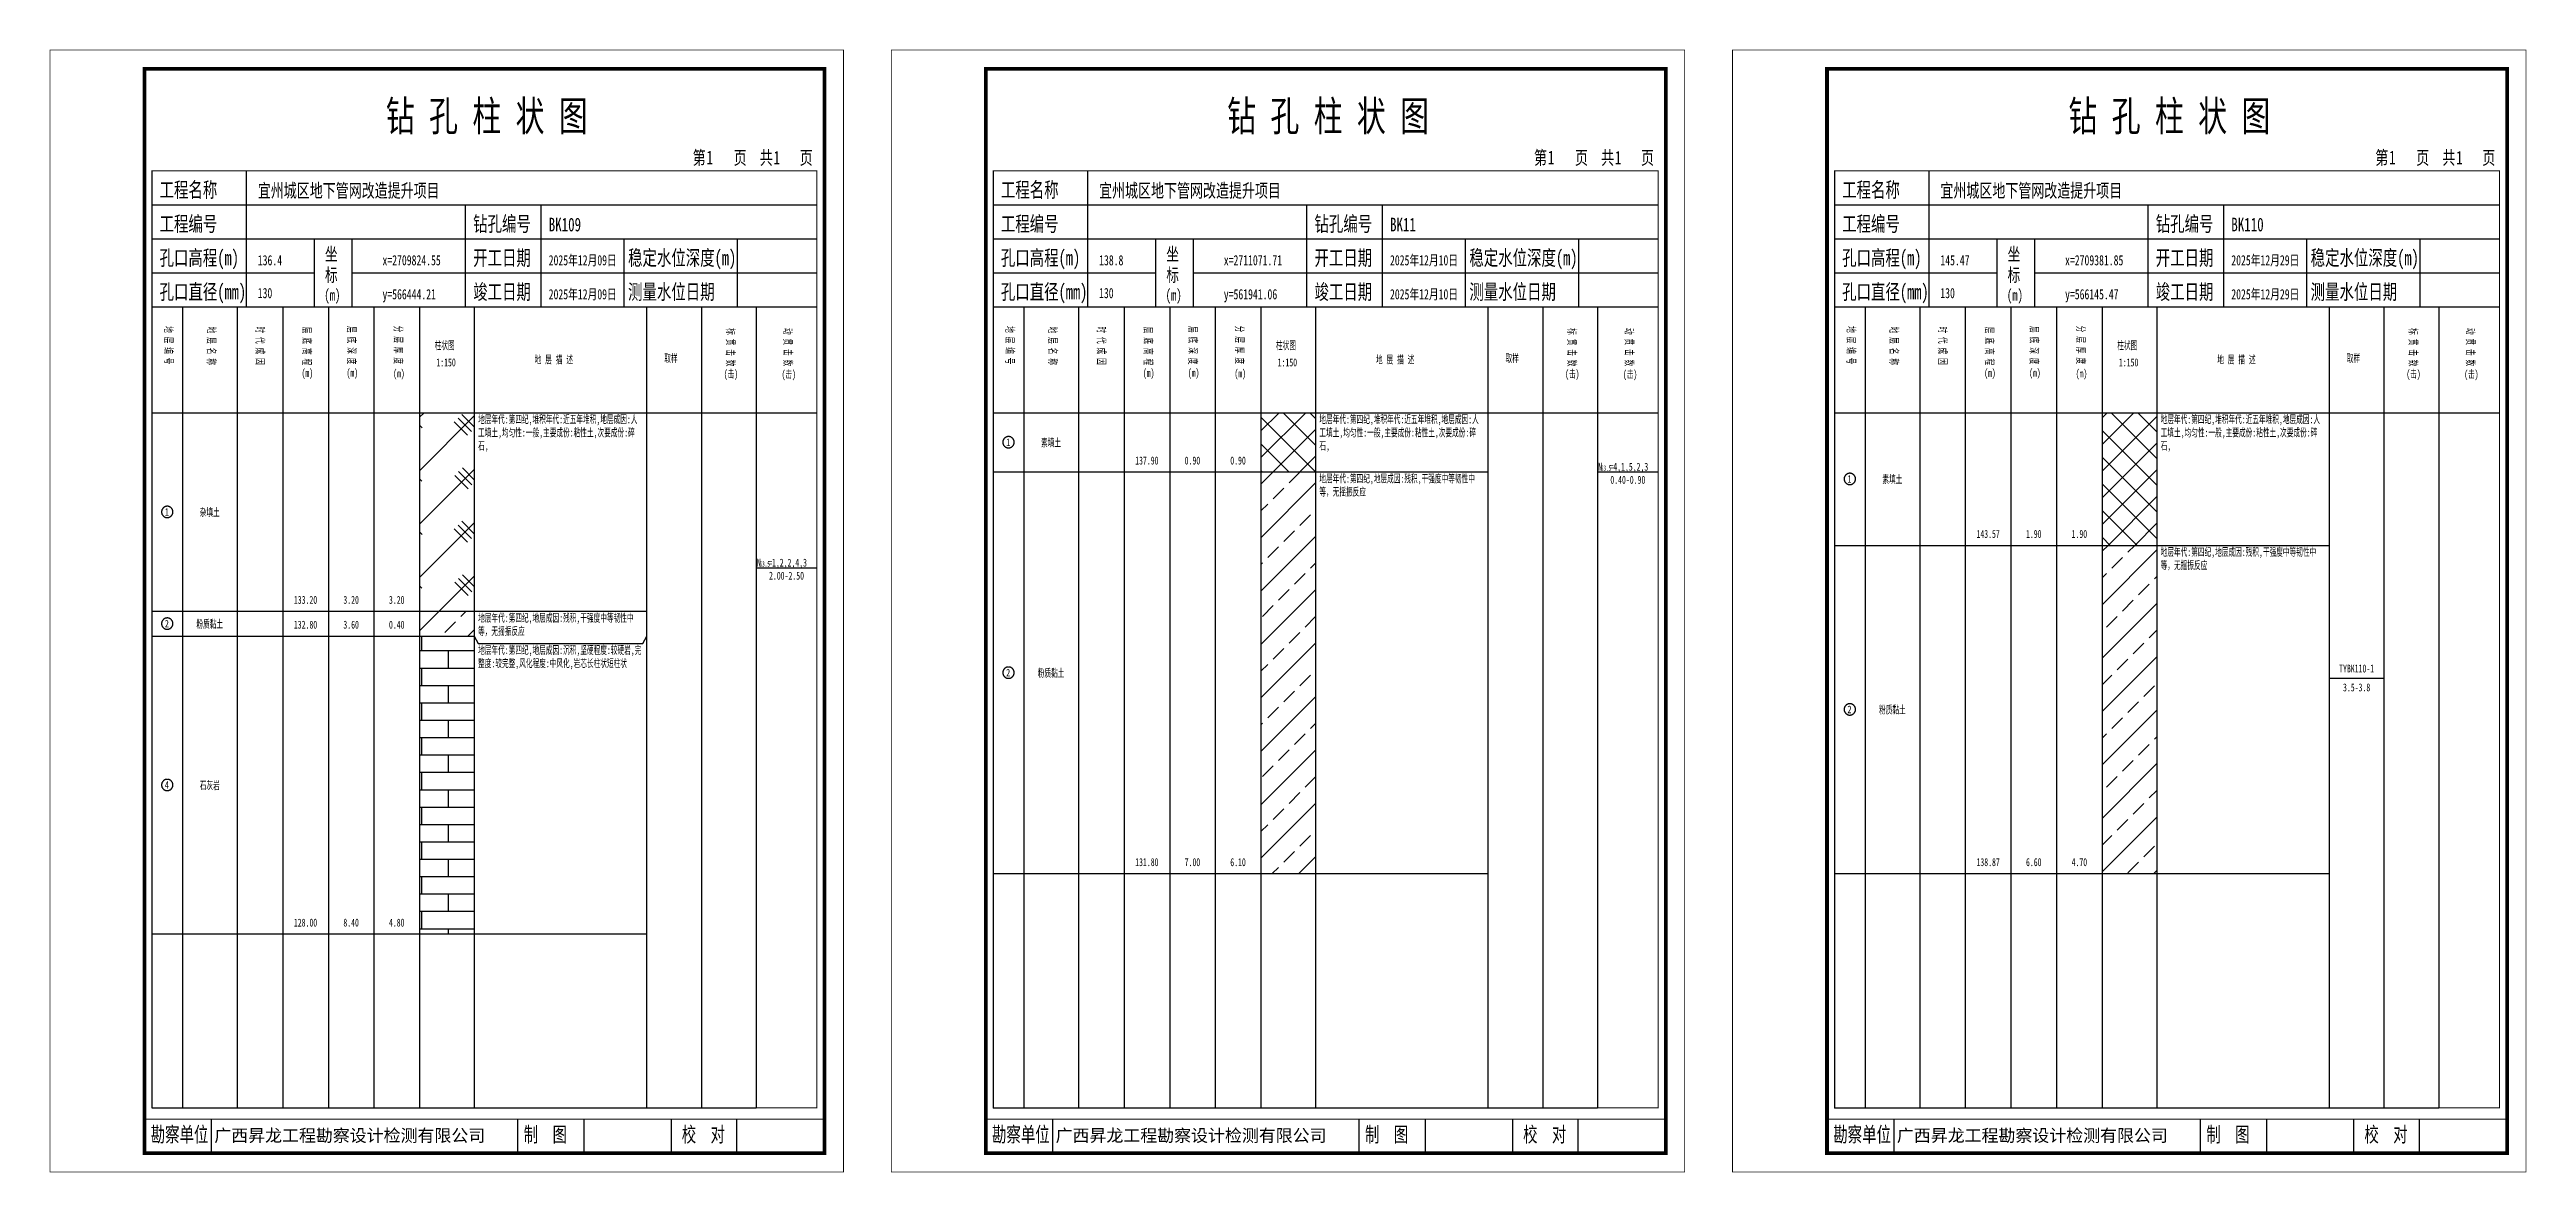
# Model space of a CAD drawing. Header units: millimetres. Extents: x 0 to 2711117, y 0 to 567555.
# Drawn here: x 2449 to 3105, y 0 to 297 of the extents above; entities that cross this region are included whole.
import ezdxf
from ezdxf.enums import TextEntityAlignment as Align

# ---------------------------------------------------------------- set-up
doc = ezdxf.new("R2010")
doc.units = ezdxf.units.MM
doc.layers.add('GICAD_POU_TEXTS', color=7, linetype='Continuous')
doc.layers.add('勘察点图例', color=7, linetype='Continuous')
doc.styles.add('HEAD_FONT', font='simfang.ttf', dxfattribs={"width": 0.6})
doc.styles.add('HEAD_FONT2', font='simfang.ttf', dxfattribs={"width": 0.6})
doc.styles.add('HT', font='simhei.ttf')
doc.styles.add('LZ_FONT', font='simfang.ttf', dxfattribs={"width": 0.7, "height": 8})
doc.styles.add('成果图图块', font='simfang.ttf', dxfattribs={"height": 2.5})
doc.styles.add('成果图表体', font='simfang.ttf', dxfattribs={"width": 0.6, "height": 2.1})
pattern_1 = [(45, (0, 0), (-7.071068, 7.071068), []), (45, (7.071, 0), (-7.071068, 7.071068), [4, -2])]
pattern_2 = [(45, (0, 0), (-3.535534, 3.535534), []), (135, (0, 0), (-3.535534, -3.535534), [])]

# ---------------------------------------------------------------- blocks, each defined once
blk = doc.blocks.new('BK109')
for p, q in [((52, 229), (52, 265)), ((27, 256), (203, 256)), ((110, 229), (110, 256)), ((130, 229), (130, 256)), ((27, 247), (203, 247)), ((70, 229), (70, 247)), ((80, 229), (80, 247)), ((152, 229), (152, 247)), ((182, 229), (182, 247)), ((27, 238), (70, 238)), ((80, 238), (203, 238)), ((27, 229), (35.05, 229)), ((35.05, 229), (35.05, 17)), ((35.05, 229), (49.53, 229)), ((49.53, 229), (49.53, 17)), ((49.53, 229), (61.6, 229)), ((61.6, 229), (61.6, 17)), ((61.6, 229), (73.68, 229)), ((73.68, 229), (73.68, 17)), ((73.68, 229), (85.75, 229)), ((85.75, 229), (85.75, 17)), ((85.75, 229), (97.82, 229)), ((97.82, 229), (97.82, 17)), ((97.82, 229), (112.3, 229)), ((112.3, 229), (112.3, 17)), ((112.3, 229), (157.93, 229)), ((157.93, 229), (157.93, 17)), ((157.93, 229), (172.42, 229)), ((172.42, 229), (172.42, 17)), ((172.42, 229), (186.9, 229)), ((186.9, 229), (186.9, 17)), ((186.9, 229), (203, 229)), ((27, 201), (203, 201)), ((27, 17), (35.05, 17)), ((35.05, 17), (49.53, 17)), ((42.74, 4.95), (42.74, 13.95)), ((42.74, 4.95), (42.74, 13.95)), ((49.53, 17), (61.6, 17)), ((61.6, 17), (73.68, 17)), ((73.68, 17), (85.75, 17)), ((85.75, 17), (97.82, 17)), ((97.82, 17), (112.3, 17)), ((112.3, 17), (157.93, 17)), ((123.83, 4.95), (123.83, 13.95)), ((141.38, 4.95), (141.38, 13.95)), ((157.93, 17), (172.42, 17)), ((164.48, 4.95), (164.48, 13.95)), ((172.42, 17), (186.9, 17)), ((181.84, 4.95), (181.84, 13.95)), ((181.84, 4.95), (181.84, 13.95))]:
    blk.add_line(p, q)
for points, const_width in [([(0, 0), (210, 0), (210, 297), (0, 297)], 0.25), ([(25, 5), (205, 5), (205, 292), (25, 292)], 1), ([(27, 265), (203, 265), (203, 17), (27, 17)], 0.3)]:
    blk.add_lwpolyline(points, close=True, dxfattribs=dict(const_width=const_width))
at = {"const_width": 0.3}
for points in [[(27, 229), (203, 229)], [(25, 14), (205, 14)]]:
    blk.add_lwpolyline(points, dxfattribs=at)
at = {"style": 'LZ_FONT', "width": 0.7}
for s, height, p in [('钻 孔 柱 状 图', 8, (88.9, 275.54)), ('第', 3.6, (170.12, 266.7)), ('1', 3.6, (173.78, 266.75)), ('页', 3.6, (180.96, 266.7)), ('共', 3.6, (187.88, 266.7)), ('1', 3.6, (191.54, 266.7)), ('页', 3.6, (198.44, 266.7)), ('工程名称', 4, (29, 258)), ('宜州城区地下管网改造提升项目', 3.6, (55, 258)), ('工程编号', 4, (29, 249)), ('钻孔编号', 4, (112, 249)), ('BK109', 3.6, (132, 249)), ('孔口高程(m)', 4, (29, 240)), ('136.4', 2.7, (55, 240)), ('坐', 3.5, (72.79, 241.24)), ('x=2709824.55', 2.7, (88, 240)), ('开工日期', 4, (112, 240)), ('2025年12月09日', 2.7, (132, 240)), ('稳定水位深度(m)', 4, (153, 240)), ('标', 3.5, (72.79, 235.7)), ('孔口直径(mm)', 4, (29, 231)), ('130', 2.7, (54.98, 231.31)), ('(m) ', 3, (72.59, 230.65)), ('y=566444.21', 2.7, (88, 231)), ('竣工日期', 4, (112, 231)), ('2025年12月09日', 2.7, (132, 231)), ('测量水位日期', 4, (153, 231)), ('勘察单位', 4, (26.65, 7.95)), ('制  图', 4, (125.4, 7.95)), ('校  对', 4, (167.22, 7.95))]:
    blk.add_text(s, height=height, dxfattribs=at).set_placement(p)
at = {"style": 'HT'}
blk.add_text('广西昇龙工程勘察设计检测有限公司', height=3.2865, dxfattribs=at).set_placement((43.48, 8.02))
at = {"char_height": 2.1, "width": 22.806, "attachment_point": 1, "rotation": 270, "style": 'HEAD_FONT'}
for s, insert in [('地 层 编 号', (32.46, 223.92)), ('地 层 名 称', (43.79, 223.76)), ('时 代 成 因', (56.67, 223.83)), ('层 底 高 程', (69.07, 223.71)), ('层 底 深 度', (80.9, 223.91)), ('分 层 厚 度', (93.26, 224.01)), ('标 贯 击 数', (181.21, 223.37)), ('动 贯 击 数', (196.38, 223.43))]:
    blk.add_mtext(s, dxfattribs=dict(at, insert=insert))
at = {"char_height": 2.1, "attachment_point": 1}
for s, insert, width, style in [('柱状图', (101.82, 219.87), 7.855, 'HEAD_FONT2'), ('地 层 描 述', (128.29, 216.11), 22.0781, 'HEAD_FONT2'), ('取样', (162.58, 216.44), 7.855, 'HEAD_FONT2'), ('(m)', (66.58, 212.56), 4.7944, 'HEAD_FONT'), ('(m)', (78.47, 212.61), 4.7944, 'HEAD_FONT'), ('(m)', (90.81, 212.43), 4.7944, 'HEAD_FONT'), ('1:150', (102.26, 215.36), 6.9223, 'HEAD_FONT2'), ('(击)', (178.33, 212.31), 7.855, 'HEAD_FONT2'), ('(击)', (193.64, 212.22), 7.855, 'HEAD_FONT2')]:
    blk.add_mtext(s, dxfattribs=dict(at, insert=insert, width=width, style=style))
blk = doc.blocks.new('BK109_0')
at = {"color": 7}
blk.add_polyline3d([(-1.5, 0.02, 0), (-1.5, -0.06, 0), (-1.49, -0.13, 0), (-1.48, -0.2, 0), (-1.47, -0.28, 0), (-1.46, -0.35, 0), (-1.44, -0.42, 0), (-1.41, -0.49, 0), (-1.39, -0.56, 0), (-1.36, -0.63, 0), (-1.32, -0.69, 0), (-1.29, -0.76, 0), (-1.25, -0.82, 0), (-1.2, -0.88, 0), (-1.16, -0.94, 0), (-1.11, -0.99, 0), (-1.06, -1.04, 0), (-1.01, -1.1, 0), (-0.95, -1.14, 0), (-0.89, -1.19, 0), (-0.83, -1.23, 0), (-0.77, -1.27, 0), (-0.71, -1.31, 0), (-0.64, -1.34, 0), (-0.57, -1.37, 0), (-0.51, -1.4, 0), (-0.44, -1.42, 0), (-0.36, -1.44, 0), (-0.29, -1.46, 0), (-0.22, -1.47, 0), (-0.15, -1.48, 0), (-0.07, -1.48, 0), (0, -1.48, 0), (0.07, -1.48, 0), (0.15, -1.48, 0), (0.22, -1.47, 0), (0.29, -1.46, 0), (0.36, -1.44, 0), (0.44, -1.42, 0), (0.51, -1.4, 0), (0.57, -1.37, 0), (0.64, -1.34, 0), (0.71, -1.31, 0), (0.77, -1.27, 0), (0.83, -1.23, 0), (0.89, -1.19, 0), (0.95, -1.14, 0), (1.01, -1.1, 0), (1.06, -1.04, 0), (1.11, -0.99, 0), (1.16, -0.94, 0), (1.2, -0.88, 0), (1.25, -0.82, 0), (1.29, -0.76, 0), (1.32, -0.69, 0), (1.36, -0.63, 0), (1.39, -0.56, 0), (1.41, -0.49, 0), (1.44, -0.42, 0), (1.46, -0.35, 0), (1.47, -0.28, 0), (1.48, -0.2, 0), (1.49, -0.13, 0), (1.5, -0.06, 0), (1.5, 0.02, 0), (1.5, 0.09, 0), (1.49, 0.16, 0), (1.48, 0.24, 0), (1.47, 0.31, 0), (1.46, 0.38, 0), (1.44, 0.45, 0), (1.41, 0.52, 0), (1.39, 0.59, 0), (1.36, 0.66, 0), (1.32, 0.72, 0), (1.29, 0.79, 0), (1.25, 0.85, 0), (1.2, 0.91, 0), (1.16, 0.97, 0), (1.11, 1.02, 0), (1.06, 1.08, 0), (1.01, 1.13, 0), (0.95, 1.18, 0), (0.89, 1.22, 0), (0.83, 1.26, 0), (0.77, 1.3, 0), (0.71, 1.34, 0), (0.64, 1.37, 0), (0.57, 1.4, 0), (0.51, 1.43, 0), (0.44, 1.45, 0), (0.36, 1.47, 0), (0.29, 1.49, 0), (0.22, 1.5, 0), (0.15, 1.51, 0), (0.07, 1.51, 0), (0, 1.52, 0), (-0.07, 1.51, 0), (-0.15, 1.51, 0), (-0.22, 1.5, 0), (-0.29, 1.49, 0), (-0.36, 1.47, 0), (-0.44, 1.45, 0), (-0.51, 1.43, 0), (-0.57, 1.4, 0), (-0.64, 1.37, 0), (-0.71, 1.34, 0), (-0.77, 1.3, 0), (-0.83, 1.26, 0), (-0.89, 1.22, 0), (-0.95, 1.18, 0), (-1.01, 1.13, 0), (-1.06, 1.08, 0), (-1.11, 1.02, 0), (-1.16, 0.97, 0), (-1.2, 0.91, 0), (-1.25, 0.85, 0), (-1.29, 0.79, 0), (-1.32, 0.72, 0), (-1.36, 0.66, 0), (-1.39, 0.59, 0), (-1.41, 0.52, 0), (-1.44, 0.45, 0), (-1.46, 0.38, 0), (-1.47, 0.31, 0), (-1.48, 0.24, 0), (-1.49, 0.16, 0), (-1.5, 0.09, 0), (-1.5, 0.02, 0)], dxfattribs=at)
at = {"layer": 'GICAD_POU_TEXTS', "color": 7, "style": '成果图图块', "width": 0.7}
blk.add_text('1', height=2, dxfattribs=at).set_placement((-0.09, -0.99), align=Align.CENTER)
blk = doc.blocks.new('BK109_1')
at = {"color": 7}
blk.add_polyline3d([(-1.5, 0.02, 0), (-1.5, -0.06, 0), (-1.49, -0.13, 0), (-1.48, -0.2, 0), (-1.47, -0.28, 0), (-1.46, -0.35, 0), (-1.44, -0.42, 0), (-1.41, -0.49, 0), (-1.39, -0.56, 0), (-1.36, -0.63, 0), (-1.32, -0.69, 0), (-1.29, -0.76, 0), (-1.25, -0.82, 0), (-1.2, -0.88, 0), (-1.16, -0.94, 0), (-1.11, -0.99, 0), (-1.06, -1.04, 0), (-1.01, -1.1, 0), (-0.95, -1.14, 0), (-0.89, -1.19, 0), (-0.83, -1.23, 0), (-0.77, -1.27, 0), (-0.71, -1.31, 0), (-0.64, -1.34, 0), (-0.57, -1.37, 0), (-0.51, -1.4, 0), (-0.44, -1.42, 0), (-0.36, -1.44, 0), (-0.29, -1.46, 0), (-0.22, -1.47, 0), (-0.15, -1.48, 0), (-0.07, -1.48, 0), (0, -1.48, 0), (0.07, -1.48, 0), (0.15, -1.48, 0), (0.22, -1.47, 0), (0.29, -1.46, 0), (0.36, -1.44, 0), (0.44, -1.42, 0), (0.51, -1.4, 0), (0.57, -1.37, 0), (0.64, -1.34, 0), (0.71, -1.31, 0), (0.77, -1.27, 0), (0.83, -1.23, 0), (0.89, -1.19, 0), (0.95, -1.14, 0), (1.01, -1.1, 0), (1.06, -1.04, 0), (1.11, -0.99, 0), (1.16, -0.94, 0), (1.2, -0.88, 0), (1.25, -0.82, 0), (1.29, -0.76, 0), (1.32, -0.69, 0), (1.36, -0.63, 0), (1.39, -0.56, 0), (1.41, -0.49, 0), (1.44, -0.42, 0), (1.46, -0.35, 0), (1.47, -0.28, 0), (1.48, -0.2, 0), (1.49, -0.13, 0), (1.5, -0.06, 0), (1.5, 0.02, 0), (1.5, 0.09, 0), (1.49, 0.16, 0), (1.48, 0.24, 0), (1.47, 0.31, 0), (1.46, 0.38, 0), (1.44, 0.45, 0), (1.41, 0.52, 0), (1.39, 0.59, 0), (1.36, 0.66, 0), (1.32, 0.72, 0), (1.29, 0.79, 0), (1.25, 0.85, 0), (1.2, 0.91, 0), (1.16, 0.97, 0), (1.11, 1.02, 0), (1.06, 1.08, 0), (1.01, 1.13, 0), (0.95, 1.18, 0), (0.89, 1.22, 0), (0.83, 1.26, 0), (0.77, 1.3, 0), (0.71, 1.34, 0), (0.64, 1.37, 0), (0.57, 1.4, 0), (0.51, 1.43, 0), (0.44, 1.45, 0), (0.36, 1.47, 0), (0.29, 1.49, 0), (0.22, 1.5, 0), (0.15, 1.51, 0), (0.07, 1.51, 0), (0, 1.52, 0), (-0.07, 1.51, 0), (-0.15, 1.51, 0), (-0.22, 1.5, 0), (-0.29, 1.49, 0), (-0.36, 1.47, 0), (-0.44, 1.45, 0), (-0.51, 1.43, 0), (-0.57, 1.4, 0), (-0.64, 1.37, 0), (-0.71, 1.34, 0), (-0.77, 1.3, 0), (-0.83, 1.26, 0), (-0.89, 1.22, 0), (-0.95, 1.18, 0), (-1.01, 1.13, 0), (-1.06, 1.08, 0), (-1.11, 1.02, 0), (-1.16, 0.97, 0), (-1.2, 0.91, 0), (-1.25, 0.85, 0), (-1.29, 0.79, 0), (-1.32, 0.72, 0), (-1.36, 0.66, 0), (-1.39, 0.59, 0), (-1.41, 0.52, 0), (-1.44, 0.45, 0), (-1.46, 0.38, 0), (-1.47, 0.31, 0), (-1.48, 0.24, 0), (-1.49, 0.16, 0), (-1.5, 0.09, 0), (-1.5, 0.02, 0)], dxfattribs=at)
at = {"layer": 'GICAD_POU_TEXTS', "color": 7, "style": '成果图图块', "width": 0.7}
blk.add_text('2', height=2, dxfattribs=at).set_placement((-0.09, -0.99), align=Align.CENTER)
blk = doc.blocks.new('BK109_2')
at = {"color": 7}
blk.add_polyline3d([(-1.5, 0.02, 0), (-1.5, -0.06, 0), (-1.49, -0.13, 0), (-1.48, -0.2, 0), (-1.47, -0.28, 0), (-1.46, -0.35, 0), (-1.44, -0.42, 0), (-1.41, -0.49, 0), (-1.39, -0.56, 0), (-1.36, -0.63, 0), (-1.32, -0.69, 0), (-1.29, -0.76, 0), (-1.25, -0.82, 0), (-1.2, -0.88, 0), (-1.16, -0.94, 0), (-1.11, -0.99, 0), (-1.06, -1.04, 0), (-1.01, -1.1, 0), (-0.95, -1.14, 0), (-0.89, -1.19, 0), (-0.83, -1.23, 0), (-0.77, -1.27, 0), (-0.71, -1.31, 0), (-0.64, -1.34, 0), (-0.57, -1.37, 0), (-0.51, -1.4, 0), (-0.44, -1.42, 0), (-0.36, -1.44, 0), (-0.29, -1.46, 0), (-0.22, -1.47, 0), (-0.15, -1.48, 0), (-0.07, -1.48, 0), (0, -1.48, 0), (0.07, -1.48, 0), (0.15, -1.48, 0), (0.22, -1.47, 0), (0.29, -1.46, 0), (0.36, -1.44, 0), (0.44, -1.42, 0), (0.51, -1.4, 0), (0.57, -1.37, 0), (0.64, -1.34, 0), (0.71, -1.31, 0), (0.77, -1.27, 0), (0.83, -1.23, 0), (0.89, -1.19, 0), (0.95, -1.14, 0), (1.01, -1.1, 0), (1.06, -1.04, 0), (1.11, -0.99, 0), (1.16, -0.94, 0), (1.2, -0.88, 0), (1.25, -0.82, 0), (1.29, -0.76, 0), (1.32, -0.69, 0), (1.36, -0.63, 0), (1.39, -0.56, 0), (1.41, -0.49, 0), (1.44, -0.42, 0), (1.46, -0.35, 0), (1.47, -0.28, 0), (1.48, -0.2, 0), (1.49, -0.13, 0), (1.5, -0.06, 0), (1.5, 0.02, 0), (1.5, 0.09, 0), (1.49, 0.16, 0), (1.48, 0.24, 0), (1.47, 0.31, 0), (1.46, 0.38, 0), (1.44, 0.45, 0), (1.41, 0.52, 0), (1.39, 0.59, 0), (1.36, 0.66, 0), (1.32, 0.72, 0), (1.29, 0.79, 0), (1.25, 0.85, 0), (1.2, 0.91, 0), (1.16, 0.97, 0), (1.11, 1.02, 0), (1.06, 1.08, 0), (1.01, 1.13, 0), (0.95, 1.18, 0), (0.89, 1.22, 0), (0.83, 1.26, 0), (0.77, 1.3, 0), (0.71, 1.34, 0), (0.64, 1.37, 0), (0.57, 1.4, 0), (0.51, 1.43, 0), (0.44, 1.45, 0), (0.36, 1.47, 0), (0.29, 1.49, 0), (0.22, 1.5, 0), (0.15, 1.51, 0), (0.07, 1.51, 0), (0, 1.52, 0), (-0.07, 1.51, 0), (-0.15, 1.51, 0), (-0.22, 1.5, 0), (-0.29, 1.49, 0), (-0.36, 1.47, 0), (-0.44, 1.45, 0), (-0.51, 1.43, 0), (-0.57, 1.4, 0), (-0.64, 1.37, 0), (-0.71, 1.34, 0), (-0.77, 1.3, 0), (-0.83, 1.26, 0), (-0.89, 1.22, 0), (-0.95, 1.18, 0), (-1.01, 1.13, 0), (-1.06, 1.08, 0), (-1.11, 1.02, 0), (-1.16, 0.97, 0), (-1.2, 0.91, 0), (-1.25, 0.85, 0), (-1.29, 0.79, 0), (-1.32, 0.72, 0), (-1.36, 0.66, 0), (-1.39, 0.59, 0), (-1.41, 0.52, 0), (-1.44, 0.45, 0), (-1.46, 0.38, 0), (-1.47, 0.31, 0), (-1.48, 0.24, 0), (-1.49, 0.16, 0), (-1.5, 0.09, 0), (-1.5, 0.02, 0)], dxfattribs=at)
at = {"layer": 'GICAD_POU_TEXTS', "color": 7, "style": '成果图图块', "width": 0.7}
blk.add_text('4', height=2, dxfattribs=at).set_placement((-0.09, -0.99), align=Align.CENTER)
blk = doc.blocks.new('BK11')
for p, q in [((52, 229), (52, 265)), ((27, 256), (203, 256)), ((110, 229), (110, 256)), ((130, 229), (130, 256)), ((27, 247), (203, 247)), ((70, 229), (70, 247)), ((80, 229), (80, 247)), ((152, 229), (152, 247)), ((182, 229), (182, 247)), ((27, 238), (70, 238)), ((80, 238), (203, 238)), ((27, 229), (35.05, 229)), ((35.05, 229), (35.05, 17)), ((35.05, 229), (49.53, 229)), ((49.53, 229), (49.53, 17)), ((49.53, 229), (61.6, 229)), ((61.6, 229), (61.6, 17)), ((61.6, 229), (73.68, 229)), ((73.68, 229), (73.68, 17)), ((73.68, 229), (85.75, 229)), ((85.75, 229), (85.75, 17)), ((85.75, 229), (97.82, 229)), ((97.82, 229), (97.82, 17)), ((97.82, 229), (112.3, 229)), ((112.3, 229), (112.3, 17)), ((112.3, 229), (157.93, 229)), ((157.93, 229), (157.93, 17)), ((157.93, 229), (172.42, 229)), ((172.42, 229), (172.42, 17)), ((172.42, 229), (186.9, 229)), ((186.9, 229), (186.9, 17)), ((186.9, 229), (203, 229)), ((27, 201), (203, 201)), ((27, 17), (35.05, 17)), ((35.05, 17), (49.53, 17)), ((42.74, 4.95), (42.74, 13.95)), ((42.74, 4.95), (42.74, 13.95)), ((49.53, 17), (61.6, 17)), ((61.6, 17), (73.68, 17)), ((73.68, 17), (85.75, 17)), ((85.75, 17), (97.82, 17)), ((97.82, 17), (112.3, 17)), ((112.3, 17), (157.93, 17)), ((123.83, 4.95), (123.83, 13.95)), ((141.38, 4.95), (141.38, 13.95)), ((157.93, 17), (172.42, 17)), ((164.48, 4.95), (164.48, 13.95)), ((172.42, 17), (186.9, 17)), ((181.84, 4.95), (181.84, 13.95)), ((181.84, 4.95), (181.84, 13.95))]:
    blk.add_line(p, q)
for points, const_width in [([(0, 0), (210, 0), (210, 297), (0, 297)], 0.25), ([(25, 5), (205, 5), (205, 292), (25, 292)], 1), ([(27, 265), (203, 265), (203, 17), (27, 17)], 0.3)]:
    blk.add_lwpolyline(points, close=True, dxfattribs=dict(const_width=const_width))
at = {"const_width": 0.3}
for points in [[(27, 229), (203, 229)], [(25, 14), (205, 14)]]:
    blk.add_lwpolyline(points, dxfattribs=at)
at = {"style": 'LZ_FONT', "width": 0.7}
for s, height, p in [('钻 孔 柱 状 图', 8, (88.9, 275.54)), ('第', 3.6, (170.12, 266.7)), ('1', 3.6, (173.78, 266.75)), ('页', 3.6, (180.96, 266.7)), ('共', 3.6, (187.88, 266.7)), ('1', 3.6, (191.54, 266.7)), ('页', 3.6, (198.44, 266.7)), ('工程名称', 4, (29, 258)), ('宜州城区地下管网改造提升项目', 3.6, (55, 258)), ('工程编号', 4, (29, 249)), ('钻孔编号', 4, (112, 249)), ('BK11', 3.6, (132, 249)), ('孔口高程(m)', 4, (29, 240)), ('138.8', 2.7, (55, 240)), ('坐', 3.5, (72.79, 241.24)), ('x=2711071.71', 2.7, (88, 240)), ('开工日期', 4, (112, 240)), ('2025年12月10日', 2.7, (132, 240)), ('稳定水位深度(m)', 4, (153, 240)), ('标', 3.5, (72.79, 235.7)), ('孔口直径(mm)', 4, (29, 231)), ('130', 2.7, (54.98, 231.31)), ('(m) ', 3, (72.59, 230.65)), ('y=561941.06', 2.7, (88, 231)), ('竣工日期', 4, (112, 231)), ('2025年12月10日', 2.7, (132, 231)), ('测量水位日期', 4, (153, 231)), ('勘察单位', 4, (26.65, 7.95)), ('制  图', 4, (125.4, 7.95)), ('校  对', 4, (167.22, 7.95))]:
    blk.add_text(s, height=height, dxfattribs=at).set_placement(p)
at = {"style": 'HT'}
blk.add_text('广西昇龙工程勘察设计检测有限公司', height=3.2865, dxfattribs=at).set_placement((43.48, 8.02))
at = {"char_height": 2.1, "width": 22.806, "attachment_point": 1, "rotation": 270, "style": 'HEAD_FONT'}
for s, insert in [('地 层 编 号', (32.46, 223.92)), ('地 层 名 称', (43.79, 223.76)), ('时 代 成 因', (56.67, 223.83)), ('层 底 高 程', (69.07, 223.71)), ('层 底 深 度', (80.9, 223.91)), ('分 层 厚 度', (93.26, 224.01)), ('标 贯 击 数', (181.21, 223.37)), ('动 贯 击 数', (196.38, 223.43))]:
    blk.add_mtext(s, dxfattribs=dict(at, insert=insert))
at = {"char_height": 2.1, "attachment_point": 1}
for s, insert, width, style in [('柱状图', (101.82, 219.87), 7.855, 'HEAD_FONT2'), ('地 层 描 述', (128.29, 216.11), 22.0781, 'HEAD_FONT2'), ('取样', (162.58, 216.44), 7.855, 'HEAD_FONT2'), ('(m)', (66.58, 212.56), 4.7944, 'HEAD_FONT'), ('(m)', (78.47, 212.61), 4.7944, 'HEAD_FONT'), ('(m)', (90.81, 212.43), 4.7944, 'HEAD_FONT'), ('1:150', (102.26, 215.36), 6.9223, 'HEAD_FONT2'), ('(击)', (178.33, 212.31), 7.855, 'HEAD_FONT2'), ('(击)', (193.64, 212.22), 7.855, 'HEAD_FONT2')]:
    blk.add_mtext(s, dxfattribs=dict(at, insert=insert, width=width, style=style))
blk = doc.blocks.new('BK11_0')
at = {"color": 7}
blk.add_polyline3d([(-1.5, 0.02, 0), (-1.5, -0.06, 0), (-1.49, -0.13, 0), (-1.48, -0.2, 0), (-1.47, -0.28, 0), (-1.46, -0.35, 0), (-1.44, -0.42, 0), (-1.41, -0.49, 0), (-1.39, -0.56, 0), (-1.36, -0.63, 0), (-1.32, -0.69, 0), (-1.29, -0.76, 0), (-1.25, -0.82, 0), (-1.2, -0.88, 0), (-1.16, -0.94, 0), (-1.11, -0.99, 0), (-1.06, -1.04, 0), (-1.01, -1.1, 0), (-0.95, -1.14, 0), (-0.89, -1.19, 0), (-0.83, -1.23, 0), (-0.77, -1.27, 0), (-0.71, -1.31, 0), (-0.64, -1.34, 0), (-0.57, -1.37, 0), (-0.51, -1.4, 0), (-0.44, -1.42, 0), (-0.36, -1.44, 0), (-0.29, -1.46, 0), (-0.22, -1.47, 0), (-0.15, -1.48, 0), (-0.07, -1.48, 0), (0, -1.48, 0), (0.07, -1.48, 0), (0.15, -1.48, 0), (0.22, -1.47, 0), (0.29, -1.46, 0), (0.36, -1.44, 0), (0.44, -1.42, 0), (0.51, -1.4, 0), (0.57, -1.37, 0), (0.64, -1.34, 0), (0.71, -1.31, 0), (0.77, -1.27, 0), (0.83, -1.23, 0), (0.89, -1.19, 0), (0.95, -1.14, 0), (1.01, -1.1, 0), (1.06, -1.04, 0), (1.11, -0.99, 0), (1.16, -0.94, 0), (1.2, -0.88, 0), (1.25, -0.82, 0), (1.29, -0.76, 0), (1.32, -0.69, 0), (1.36, -0.63, 0), (1.39, -0.56, 0), (1.41, -0.49, 0), (1.44, -0.42, 0), (1.46, -0.35, 0), (1.47, -0.28, 0), (1.48, -0.2, 0), (1.49, -0.13, 0), (1.5, -0.06, 0), (1.5, 0.02, 0), (1.5, 0.09, 0), (1.49, 0.16, 0), (1.48, 0.24, 0), (1.47, 0.31, 0), (1.46, 0.38, 0), (1.44, 0.45, 0), (1.41, 0.52, 0), (1.39, 0.59, 0), (1.36, 0.66, 0), (1.32, 0.72, 0), (1.29, 0.79, 0), (1.25, 0.85, 0), (1.2, 0.91, 0), (1.16, 0.97, 0), (1.11, 1.02, 0), (1.06, 1.08, 0), (1.01, 1.13, 0), (0.95, 1.18, 0), (0.89, 1.22, 0), (0.83, 1.26, 0), (0.77, 1.3, 0), (0.71, 1.34, 0), (0.64, 1.37, 0), (0.57, 1.4, 0), (0.51, 1.43, 0), (0.44, 1.45, 0), (0.36, 1.47, 0), (0.29, 1.49, 0), (0.22, 1.5, 0), (0.15, 1.51, 0), (0.07, 1.51, 0), (0, 1.52, 0), (-0.07, 1.51, 0), (-0.15, 1.51, 0), (-0.22, 1.5, 0), (-0.29, 1.49, 0), (-0.36, 1.47, 0), (-0.44, 1.45, 0), (-0.51, 1.43, 0), (-0.57, 1.4, 0), (-0.64, 1.37, 0), (-0.71, 1.34, 0), (-0.77, 1.3, 0), (-0.83, 1.26, 0), (-0.89, 1.22, 0), (-0.95, 1.18, 0), (-1.01, 1.13, 0), (-1.06, 1.08, 0), (-1.11, 1.02, 0), (-1.16, 0.97, 0), (-1.2, 0.91, 0), (-1.25, 0.85, 0), (-1.29, 0.79, 0), (-1.32, 0.72, 0), (-1.36, 0.66, 0), (-1.39, 0.59, 0), (-1.41, 0.52, 0), (-1.44, 0.45, 0), (-1.46, 0.38, 0), (-1.47, 0.31, 0), (-1.48, 0.24, 0), (-1.49, 0.16, 0), (-1.5, 0.09, 0), (-1.5, 0.02, 0)], dxfattribs=at)
at = {"layer": 'GICAD_POU_TEXTS', "color": 7, "style": '成果图图块', "width": 0.7}
blk.add_text('1', height=2, dxfattribs=at).set_placement((-0.09, -0.99), align=Align.CENTER)
blk = doc.blocks.new('BK11_1')
at = {"color": 7}
blk.add_polyline3d([(-1.5, 0.02, 0), (-1.5, -0.06, 0), (-1.49, -0.13, 0), (-1.48, -0.2, 0), (-1.47, -0.28, 0), (-1.46, -0.35, 0), (-1.44, -0.42, 0), (-1.41, -0.49, 0), (-1.39, -0.56, 0), (-1.36, -0.63, 0), (-1.32, -0.69, 0), (-1.29, -0.76, 0), (-1.25, -0.82, 0), (-1.2, -0.88, 0), (-1.16, -0.94, 0), (-1.11, -0.99, 0), (-1.06, -1.04, 0), (-1.01, -1.1, 0), (-0.95, -1.14, 0), (-0.89, -1.19, 0), (-0.83, -1.23, 0), (-0.77, -1.27, 0), (-0.71, -1.31, 0), (-0.64, -1.34, 0), (-0.57, -1.37, 0), (-0.51, -1.4, 0), (-0.44, -1.42, 0), (-0.36, -1.44, 0), (-0.29, -1.46, 0), (-0.22, -1.47, 0), (-0.15, -1.48, 0), (-0.07, -1.48, 0), (0, -1.48, 0), (0.07, -1.48, 0), (0.15, -1.48, 0), (0.22, -1.47, 0), (0.29, -1.46, 0), (0.36, -1.44, 0), (0.44, -1.42, 0), (0.51, -1.4, 0), (0.57, -1.37, 0), (0.64, -1.34, 0), (0.71, -1.31, 0), (0.77, -1.27, 0), (0.83, -1.23, 0), (0.89, -1.19, 0), (0.95, -1.14, 0), (1.01, -1.1, 0), (1.06, -1.04, 0), (1.11, -0.99, 0), (1.16, -0.94, 0), (1.2, -0.88, 0), (1.25, -0.82, 0), (1.29, -0.76, 0), (1.32, -0.69, 0), (1.36, -0.63, 0), (1.39, -0.56, 0), (1.41, -0.49, 0), (1.44, -0.42, 0), (1.46, -0.35, 0), (1.47, -0.28, 0), (1.48, -0.2, 0), (1.49, -0.13, 0), (1.5, -0.06, 0), (1.5, 0.02, 0), (1.5, 0.09, 0), (1.49, 0.16, 0), (1.48, 0.24, 0), (1.47, 0.31, 0), (1.46, 0.38, 0), (1.44, 0.45, 0), (1.41, 0.52, 0), (1.39, 0.59, 0), (1.36, 0.66, 0), (1.32, 0.72, 0), (1.29, 0.79, 0), (1.25, 0.85, 0), (1.2, 0.91, 0), (1.16, 0.97, 0), (1.11, 1.02, 0), (1.06, 1.08, 0), (1.01, 1.13, 0), (0.95, 1.18, 0), (0.89, 1.22, 0), (0.83, 1.26, 0), (0.77, 1.3, 0), (0.71, 1.34, 0), (0.64, 1.37, 0), (0.57, 1.4, 0), (0.51, 1.43, 0), (0.44, 1.45, 0), (0.36, 1.47, 0), (0.29, 1.49, 0), (0.22, 1.5, 0), (0.15, 1.51, 0), (0.07, 1.51, 0), (0, 1.52, 0), (-0.07, 1.51, 0), (-0.15, 1.51, 0), (-0.22, 1.5, 0), (-0.29, 1.49, 0), (-0.36, 1.47, 0), (-0.44, 1.45, 0), (-0.51, 1.43, 0), (-0.57, 1.4, 0), (-0.64, 1.37, 0), (-0.71, 1.34, 0), (-0.77, 1.3, 0), (-0.83, 1.26, 0), (-0.89, 1.22, 0), (-0.95, 1.18, 0), (-1.01, 1.13, 0), (-1.06, 1.08, 0), (-1.11, 1.02, 0), (-1.16, 0.97, 0), (-1.2, 0.91, 0), (-1.25, 0.85, 0), (-1.29, 0.79, 0), (-1.32, 0.72, 0), (-1.36, 0.66, 0), (-1.39, 0.59, 0), (-1.41, 0.52, 0), (-1.44, 0.45, 0), (-1.46, 0.38, 0), (-1.47, 0.31, 0), (-1.48, 0.24, 0), (-1.49, 0.16, 0), (-1.5, 0.09, 0), (-1.5, 0.02, 0)], dxfattribs=at)
at = {"layer": 'GICAD_POU_TEXTS', "color": 7, "style": '成果图图块', "width": 0.7}
blk.add_text('2', height=2, dxfattribs=at).set_placement((-0.09, -0.99), align=Align.CENTER)
blk = doc.blocks.new('BK110')
for p, q in [((52, 229), (52, 265)), ((27, 256), (203, 256)), ((110, 229), (110, 256)), ((130, 229), (130, 256)), ((27, 247), (203, 247)), ((70, 229), (70, 247)), ((80, 229), (80, 247)), ((152, 229), (152, 247)), ((182, 229), (182, 247)), ((27, 238), (70, 238)), ((80, 238), (203, 238)), ((27, 229), (35.05, 229)), ((35.05, 229), (35.05, 17)), ((35.05, 229), (49.53, 229)), ((49.53, 229), (49.53, 17)), ((49.53, 229), (61.6, 229)), ((61.6, 229), (61.6, 17)), ((61.6, 229), (73.68, 229)), ((73.68, 229), (73.68, 17)), ((73.68, 229), (85.75, 229)), ((85.75, 229), (85.75, 17)), ((85.75, 229), (97.82, 229)), ((97.82, 229), (97.82, 17)), ((97.82, 229), (112.3, 229)), ((112.3, 229), (112.3, 17)), ((112.3, 229), (157.93, 229)), ((157.93, 229), (157.93, 17)), ((157.93, 229), (172.42, 229)), ((172.42, 229), (172.42, 17)), ((172.42, 229), (186.9, 229)), ((186.9, 229), (186.9, 17)), ((186.9, 229), (203, 229)), ((27, 201), (203, 201)), ((27, 17), (35.05, 17)), ((35.05, 17), (49.53, 17)), ((42.74, 4.95), (42.74, 13.95)), ((42.74, 4.95), (42.74, 13.95)), ((49.53, 17), (61.6, 17)), ((61.6, 17), (73.68, 17)), ((73.68, 17), (85.75, 17)), ((85.75, 17), (97.82, 17)), ((97.82, 17), (112.3, 17)), ((112.3, 17), (157.93, 17)), ((123.83, 4.95), (123.83, 13.95)), ((141.38, 4.95), (141.38, 13.95)), ((157.93, 17), (172.42, 17)), ((164.48, 4.95), (164.48, 13.95)), ((172.42, 17), (186.9, 17)), ((181.84, 4.95), (181.84, 13.95)), ((181.84, 4.95), (181.84, 13.95))]:
    blk.add_line(p, q)
for points, const_width in [([(0, 0), (210, 0), (210, 297), (0, 297)], 0.25), ([(25, 5), (205, 5), (205, 292), (25, 292)], 1), ([(27, 265), (203, 265), (203, 17), (27, 17)], 0.3)]:
    blk.add_lwpolyline(points, close=True, dxfattribs=dict(const_width=const_width))
at = {"const_width": 0.3}
for points in [[(27, 229), (203, 229)], [(25, 14), (205, 14)]]:
    blk.add_lwpolyline(points, dxfattribs=at)
at = {"style": 'LZ_FONT', "width": 0.7}
for s, height, p in [('钻 孔 柱 状 图', 8, (88.9, 275.54)), ('第', 3.6, (170.12, 266.7)), ('1', 3.6, (173.78, 266.75)), ('页', 3.6, (180.96, 266.7)), ('共', 3.6, (187.88, 266.7)), ('1', 3.6, (191.54, 266.7)), ('页', 3.6, (198.44, 266.7)), ('工程名称', 4, (29, 258)), ('宜州城区地下管网改造提升项目', 3.6, (55, 258)), ('工程编号', 4, (29, 249)), ('钻孔编号', 4, (112, 249)), ('BK110', 3.6, (132, 249)), ('孔口高程(m)', 4, (29, 240)), ('145.47', 2.7, (55, 240)), ('坐', 3.5, (72.79, 241.24)), ('x=2709381.85', 2.7, (88, 240)), ('开工日期', 4, (112, 240)), ('2025年12月29日', 2.7, (132, 240)), ('稳定水位深度(m)', 4, (153, 240)), ('标', 3.5, (72.79, 235.7)), ('孔口直径(mm)', 4, (29, 231)), ('130', 2.7, (54.98, 231.31)), ('(m) ', 3, (72.59, 230.65)), ('y=566145.47', 2.7, (88, 231)), ('竣工日期', 4, (112, 231)), ('2025年12月29日', 2.7, (132, 231)), ('测量水位日期', 4, (153, 231)), ('勘察单位', 4, (26.65, 7.95)), ('制  图', 4, (125.4, 7.95)), ('校  对', 4, (167.22, 7.95))]:
    blk.add_text(s, height=height, dxfattribs=at).set_placement(p)
at = {"style": 'HT'}
blk.add_text('广西昇龙工程勘察设计检测有限公司', height=3.2865, dxfattribs=at).set_placement((43.48, 8.02))
at = {"char_height": 2.1, "width": 22.806, "attachment_point": 1, "rotation": 270, "style": 'HEAD_FONT'}
for s, insert in [('地 层 编 号', (32.46, 223.92)), ('地 层 名 称', (43.79, 223.76)), ('时 代 成 因', (56.67, 223.83)), ('层 底 高 程', (69.07, 223.71)), ('层 底 深 度', (80.9, 223.91)), ('分 层 厚 度', (93.26, 224.01)), ('标 贯 击 数', (181.21, 223.37)), ('动 贯 击 数', (196.38, 223.43))]:
    blk.add_mtext(s, dxfattribs=dict(at, insert=insert))
at = {"char_height": 2.1, "attachment_point": 1}
for s, insert, width, style in [('柱状图', (101.82, 219.87), 7.855, 'HEAD_FONT2'), ('地 层 描 述', (128.29, 216.11), 22.0781, 'HEAD_FONT2'), ('取样', (162.58, 216.44), 7.855, 'HEAD_FONT2'), ('(m)', (66.58, 212.56), 4.7944, 'HEAD_FONT'), ('(m)', (78.47, 212.61), 4.7944, 'HEAD_FONT'), ('(m)', (90.81, 212.43), 4.7944, 'HEAD_FONT'), ('1:150', (102.26, 215.36), 6.9223, 'HEAD_FONT2'), ('(击)', (178.33, 212.31), 7.855, 'HEAD_FONT2'), ('(击)', (193.64, 212.22), 7.855, 'HEAD_FONT2')]:
    blk.add_mtext(s, dxfattribs=dict(at, insert=insert, width=width, style=style))
blk = doc.blocks.new('BK110_0')
at = {"color": 7}
blk.add_polyline3d([(-1.5, 0.02, 0), (-1.5, -0.06, 0), (-1.49, -0.13, 0), (-1.48, -0.2, 0), (-1.47, -0.28, 0), (-1.46, -0.35, 0), (-1.44, -0.42, 0), (-1.41, -0.49, 0), (-1.39, -0.56, 0), (-1.36, -0.63, 0), (-1.32, -0.69, 0), (-1.29, -0.76, 0), (-1.25, -0.82, 0), (-1.2, -0.88, 0), (-1.16, -0.94, 0), (-1.11, -0.99, 0), (-1.06, -1.04, 0), (-1.01, -1.1, 0), (-0.95, -1.14, 0), (-0.89, -1.19, 0), (-0.83, -1.23, 0), (-0.77, -1.27, 0), (-0.71, -1.31, 0), (-0.64, -1.34, 0), (-0.57, -1.37, 0), (-0.51, -1.4, 0), (-0.44, -1.42, 0), (-0.36, -1.44, 0), (-0.29, -1.46, 0), (-0.22, -1.47, 0), (-0.15, -1.48, 0), (-0.07, -1.48, 0), (0, -1.48, 0), (0.07, -1.48, 0), (0.15, -1.48, 0), (0.22, -1.47, 0), (0.29, -1.46, 0), (0.36, -1.44, 0), (0.44, -1.42, 0), (0.51, -1.4, 0), (0.57, -1.37, 0), (0.64, -1.34, 0), (0.71, -1.31, 0), (0.77, -1.27, 0), (0.83, -1.23, 0), (0.89, -1.19, 0), (0.95, -1.14, 0), (1.01, -1.1, 0), (1.06, -1.04, 0), (1.11, -0.99, 0), (1.16, -0.94, 0), (1.2, -0.88, 0), (1.25, -0.82, 0), (1.29, -0.76, 0), (1.32, -0.69, 0), (1.36, -0.63, 0), (1.39, -0.56, 0), (1.41, -0.49, 0), (1.44, -0.42, 0), (1.46, -0.35, 0), (1.47, -0.28, 0), (1.48, -0.2, 0), (1.49, -0.13, 0), (1.5, -0.06, 0), (1.5, 0.02, 0), (1.5, 0.09, 0), (1.49, 0.16, 0), (1.48, 0.24, 0), (1.47, 0.31, 0), (1.46, 0.38, 0), (1.44, 0.45, 0), (1.41, 0.52, 0), (1.39, 0.59, 0), (1.36, 0.66, 0), (1.32, 0.72, 0), (1.29, 0.79, 0), (1.25, 0.85, 0), (1.2, 0.91, 0), (1.16, 0.97, 0), (1.11, 1.02, 0), (1.06, 1.08, 0), (1.01, 1.13, 0), (0.95, 1.18, 0), (0.89, 1.22, 0), (0.83, 1.26, 0), (0.77, 1.3, 0), (0.71, 1.34, 0), (0.64, 1.37, 0), (0.57, 1.4, 0), (0.51, 1.43, 0), (0.44, 1.45, 0), (0.36, 1.47, 0), (0.29, 1.49, 0), (0.22, 1.5, 0), (0.15, 1.51, 0), (0.07, 1.51, 0), (0, 1.52, 0), (-0.07, 1.51, 0), (-0.15, 1.51, 0), (-0.22, 1.5, 0), (-0.29, 1.49, 0), (-0.36, 1.47, 0), (-0.44, 1.45, 0), (-0.51, 1.43, 0), (-0.57, 1.4, 0), (-0.64, 1.37, 0), (-0.71, 1.34, 0), (-0.77, 1.3, 0), (-0.83, 1.26, 0), (-0.89, 1.22, 0), (-0.95, 1.18, 0), (-1.01, 1.13, 0), (-1.06, 1.08, 0), (-1.11, 1.02, 0), (-1.16, 0.97, 0), (-1.2, 0.91, 0), (-1.25, 0.85, 0), (-1.29, 0.79, 0), (-1.32, 0.72, 0), (-1.36, 0.66, 0), (-1.39, 0.59, 0), (-1.41, 0.52, 0), (-1.44, 0.45, 0), (-1.46, 0.38, 0), (-1.47, 0.31, 0), (-1.48, 0.24, 0), (-1.49, 0.16, 0), (-1.5, 0.09, 0), (-1.5, 0.02, 0)], dxfattribs=at)
at = {"layer": 'GICAD_POU_TEXTS', "color": 7, "style": '成果图图块', "width": 0.7}
blk.add_text('1', height=2, dxfattribs=at).set_placement((-0.09, -0.99), align=Align.CENTER)
blk = doc.blocks.new('BK110_1')
at = {"color": 7}
blk.add_polyline3d([(-1.5, 0.02, 0), (-1.5, -0.06, 0), (-1.49, -0.13, 0), (-1.48, -0.2, 0), (-1.47, -0.28, 0), (-1.46, -0.35, 0), (-1.44, -0.42, 0), (-1.41, -0.49, 0), (-1.39, -0.56, 0), (-1.36, -0.63, 0), (-1.32, -0.69, 0), (-1.29, -0.76, 0), (-1.25, -0.82, 0), (-1.2, -0.88, 0), (-1.16, -0.94, 0), (-1.11, -0.99, 0), (-1.06, -1.04, 0), (-1.01, -1.1, 0), (-0.95, -1.14, 0), (-0.89, -1.19, 0), (-0.83, -1.23, 0), (-0.77, -1.27, 0), (-0.71, -1.31, 0), (-0.64, -1.34, 0), (-0.57, -1.37, 0), (-0.51, -1.4, 0), (-0.44, -1.42, 0), (-0.36, -1.44, 0), (-0.29, -1.46, 0), (-0.22, -1.47, 0), (-0.15, -1.48, 0), (-0.07, -1.48, 0), (0, -1.48, 0), (0.07, -1.48, 0), (0.15, -1.48, 0), (0.22, -1.47, 0), (0.29, -1.46, 0), (0.36, -1.44, 0), (0.44, -1.42, 0), (0.51, -1.4, 0), (0.57, -1.37, 0), (0.64, -1.34, 0), (0.71, -1.31, 0), (0.77, -1.27, 0), (0.83, -1.23, 0), (0.89, -1.19, 0), (0.95, -1.14, 0), (1.01, -1.1, 0), (1.06, -1.04, 0), (1.11, -0.99, 0), (1.16, -0.94, 0), (1.2, -0.88, 0), (1.25, -0.82, 0), (1.29, -0.76, 0), (1.32, -0.69, 0), (1.36, -0.63, 0), (1.39, -0.56, 0), (1.41, -0.49, 0), (1.44, -0.42, 0), (1.46, -0.35, 0), (1.47, -0.28, 0), (1.48, -0.2, 0), (1.49, -0.13, 0), (1.5, -0.06, 0), (1.5, 0.02, 0), (1.5, 0.09, 0), (1.49, 0.16, 0), (1.48, 0.24, 0), (1.47, 0.31, 0), (1.46, 0.38, 0), (1.44, 0.45, 0), (1.41, 0.52, 0), (1.39, 0.59, 0), (1.36, 0.66, 0), (1.32, 0.72, 0), (1.29, 0.79, 0), (1.25, 0.85, 0), (1.2, 0.91, 0), (1.16, 0.97, 0), (1.11, 1.02, 0), (1.06, 1.08, 0), (1.01, 1.13, 0), (0.95, 1.18, 0), (0.89, 1.22, 0), (0.83, 1.26, 0), (0.77, 1.3, 0), (0.71, 1.34, 0), (0.64, 1.37, 0), (0.57, 1.4, 0), (0.51, 1.43, 0), (0.44, 1.45, 0), (0.36, 1.47, 0), (0.29, 1.49, 0), (0.22, 1.5, 0), (0.15, 1.51, 0), (0.07, 1.51, 0), (0, 1.52, 0), (-0.07, 1.51, 0), (-0.15, 1.51, 0), (-0.22, 1.5, 0), (-0.29, 1.49, 0), (-0.36, 1.47, 0), (-0.44, 1.45, 0), (-0.51, 1.43, 0), (-0.57, 1.4, 0), (-0.64, 1.37, 0), (-0.71, 1.34, 0), (-0.77, 1.3, 0), (-0.83, 1.26, 0), (-0.89, 1.22, 0), (-0.95, 1.18, 0), (-1.01, 1.13, 0), (-1.06, 1.08, 0), (-1.11, 1.02, 0), (-1.16, 0.97, 0), (-1.2, 0.91, 0), (-1.25, 0.85, 0), (-1.29, 0.79, 0), (-1.32, 0.72, 0), (-1.36, 0.66, 0), (-1.39, 0.59, 0), (-1.41, 0.52, 0), (-1.44, 0.45, 0), (-1.46, 0.38, 0), (-1.47, 0.31, 0), (-1.48, 0.24, 0), (-1.49, 0.16, 0), (-1.5, 0.09, 0), (-1.5, 0.02, 0)], dxfattribs=at)
at = {"layer": 'GICAD_POU_TEXTS', "color": 7, "style": '成果图图块', "width": 0.7}
blk.add_text('2', height=2, dxfattribs=at).set_placement((-0.09, -0.99), align=Align.CENTER)

msp = doc.modelspace()

# ---------------------------------------------------------------- hatches: boundary and pattern name
at = {"layer": '勘察点图例'}
h = msp.add_hatch(dxfattribs=at)
h.set_pattern_fill('GKZTT', color=256, scale=0.5, style=0, pattern_type=2)
h.set_pattern_definition([(45, (0, 0), (-7.071068, 7.071068), []), (135, (2.5, -1), (-14.14214, -14.14214), [5, -15]), (135, (1.5, -2), (-14.14214, -14.14214), [5, -15]), (135, (0.5, -3), (-14.14214, -14.14214), [5, -15]), (135, (16.5, -1), (-14.14214, -14.14214), [5, -15]), (135, (15.5, -2), (-14.14214, -14.14214), [5, -15]), (135, (14.5, -3), (-14.14214, -14.14214), [5, -15])])
h.paths.add_polyline_path([(2547.37, 148.43), (2561.86, 148.43), (2561.86, 201), (2547.37, 201)])
h = msp.add_hatch(dxfattribs=at)
h.set_pattern_fill('GKSTT', color=256, scale=0.5, style=0, pattern_type=2)
h.set_pattern_definition(pattern_2)
h.paths.add_polyline_path([(2770.06, 185.31), (2784.54, 185.31), (2784.54, 201), (2770.06, 201)])
h = msp.add_hatch(dxfattribs=at)
h.set_pattern_fill('GKSTT', color=256, scale=0.5, style=0, pattern_type=2)
h.set_pattern_definition(pattern_2)
h.paths.add_polyline_path([(2992.74, 165.88), (3007.23, 165.88), (3007.23, 201), (2992.74, 201)])
h = msp.add_hatch(dxfattribs=at)
h.set_pattern_fill('GKFZNT', color=256, scale=0.5, style=0, pattern_type=2)
h.set_pattern_definition(pattern_1)
h.paths.add_polyline_path([(2770.06, 79), (2784.54, 79), (2784.54, 185.31), (2770.06, 185.31)])
h = msp.add_hatch(dxfattribs=at)
h.set_pattern_fill('GKFZNT', color=256, scale=0.5, style=0, pattern_type=2)
h.set_pattern_definition(pattern_1)
h.paths.add_polyline_path([(2992.74, 79), (3007.23, 79), (3007.23, 165.88), (2992.74, 165.88)])
h = msp.add_hatch(dxfattribs=at)
h.set_pattern_fill('GKFZNT', color=256, scale=0.5, style=0, pattern_type=2)
h.set_pattern_definition(pattern_1)
h.paths.add_polyline_path([(2547.37, 141.86), (2561.86, 141.86), (2561.86, 148.43), (2547.37, 148.43)])
h = msp.add_hatch(dxfattribs=at)
h.set_pattern_fill('GKSHY', color=256, scale=0.5, style=0, pattern_type=2)
h.set_pattern_definition([(0, (0, 0), (0, 4.6), []), (90, (0, 0), (-7, 4.6), [4.6, -4.6])])
h.paths.add_polyline_path([(2547.37, 63), (2561.86, 63), (2561.86, 141.86), (2547.37, 141.86)])

# ---------------------------------------------------------------- linework, layer by layer
for p, q in [((2699.24, 185.31), (2784.54, 185.31)), ((2784.54, 185.31), (2830.17, 185.31)), ((2859.14, 185.31), (2875.24, 185.31)), ((2921.92, 165.88), (3007.23, 165.88)), ((3007.23, 165.88), (3052.86, 165.88)), ((2636.46, 159.93), (2652.55, 159.93)), ((2476.55, 148.43), (2561.86, 148.43)), ((2561.86, 148.43), (2607.49, 148.43)), ((2476.55, 141.86), (2561.86, 141.86)), ((2561.86, 141.86), (2562.86, 139.92)), ((2562.86, 139.92), (2606.49, 139.92)), ((2606.49, 139.92), (2607.49, 141.86)), ((3052.86, 130.76), (3067.34, 130.76)), ((2699.24, 79), (2784.54, 79)), ((2784.54, 79), (2830.17, 79)), ((2921.92, 79), (3007.23, 79)), ((3007.23, 79), (3052.86, 79)), ((2476.55, 63), (2561.86, 63)), ((2561.86, 63), (2607.49, 63))]:
    msp.add_line(p, q, dxfattribs=at)

# ---------------------------------------------------------------- block references
for name, p in [('BK109', (2449.55, 0)), ('BK11', (2672.24, 0)), ('BK110', (2894.92, 0)), ('BK11_0', (2703.26, 193.16)), ('BK110_0', (2925.95, 183.44)), ('BK109_0', (2480.58, 174.71)), ('BK109_1', (2480.58, 145.14)), ('BK11_1', (2703.26, 132.16)), ('BK110_1', (2925.95, 122.44)), ('BK109_2', (2480.58, 102.43))]:
    msp.add_blockref(name, p, dxfattribs=at)

# ---------------------------------------------------------------- texts
at = {"layer": '勘察点图例', "style": '成果图表体', "width": 0.6}
for s, p in [('素填土', (2714.53, 193.16)), ('137.90', (2739.88, 188.31)), ('0.90', (2751.95, 188.31)), ('0.90', (2764.02, 188.31)), ('0.40-0.90', (2867.19, 183.21)), ('素填土', (2937.21, 183.44)), ('杂填土', (2491.84, 174.71)), ('143.57', (2962.56, 168.88)), ('1.90', (2974.64, 168.88)), ('1.90', (2986.71, 168.88)), ('2.00-2.50', (2644.5, 157.83)), ('133.20', (2517.19, 151.43)), ('3.20', (2529.26, 151.43)), ('3.20', (2541.33, 151.43)), ('粉质黏土', (2491.84, 145.14)), ('132.80', (2517.19, 144.86)), ('3.60', (2529.26, 144.86)), ('0.40', (2541.33, 144.86)), ('粉质黏土', (2714.53, 132.16)), ('TYBK110-1', (3060.1, 133.26)), ('3.5-3.8', (3060.1, 128.26)), ('粉质黏土', (2937.21, 122.44)), ('石灰岩', (2491.84, 102.43)), ('131.80', (2739.88, 82)), ('7.00', (2751.95, 82)), ('6.10', (2764.02, 82)), ('138.87', (2962.56, 82)), ('6.60', (2974.64, 82)), ('4.70', (2986.71, 82)), ('128.00', (2517.19, 66)), ('8.40', (2529.26, 66)), ('4.80', (2541.33, 66))]:
    msp.add_text(s, height=2.1, dxfattribs=at).set_placement(p, align=Align.MIDDLE)
for s, height, p in [('N', 2.1, (2859.34, 185.64)), ('63.5', 1.4, (2860.04, 185.64)), ('=', 2.1, (2862.34, 185.64)), ('N', 2.1, (2636.66, 160.25)), ('63.5', 1.4, (2637.36, 160.25)), ('=', 2.1, (2639.66, 160.25))]:
    msp.add_text(s, height=height, dxfattribs=at).set_placement(p)
at = {"layer": '勘察点图例', "char_height": 2.1, "attachment_point": 1, "style": '成果图表体'}
for s, insert, width in [('地层年代:第四纪,堆积年代:近五年堆积,地层成因:人工填土,均匀性:一般,主要成份:粘性土,次要成份:碎石,', (2562.86, 200.3), 43.6296), ('地层年代:第四纪,堆积年代:近五年堆积,地层成因:人工填土,均匀性:一般,主要成份:粘性土,次要成份:碎石,', (2785.54, 200.3), 43.6296), ('地层年代:第四纪,堆积年代:近五年堆积,地层成因:人工填土,均匀性:一般,主要成份:粘性土,次要成份:碎石,', (3008.23, 200.3), 43.6296), ('地层年代:第四纪,地层成因:残积,干强度中等韧性中等，无摇振反应', (2785.54, 184.61), 43.6296), ('4,1,5,2,3', (2863.34, 187.74), 4), ('地层年代:第四纪,地层成因:残积,干强度中等韧性中等，无摇振反应', (3008.23, 165.18), 43.6296), ('1,2,2,4,3', (2640.66, 162.35), 4), ('地层年代:第四纪,地层成因:残积,干强度中等韧性中等，无摇振反应', (2562.86, 147.73), 43.6296), ('地层年代:第四纪,地层成因:沉积,坚硬程度:较硬岩,完整度:较完整,风化程度:中风化,岩芯长柱状短柱状', (2562.86, 139.22), 43.6296)]:
    msp.add_mtext(s, dxfattribs=dict(at, insert=insert, width=width))

doc.saveas('drawing.dxf')
